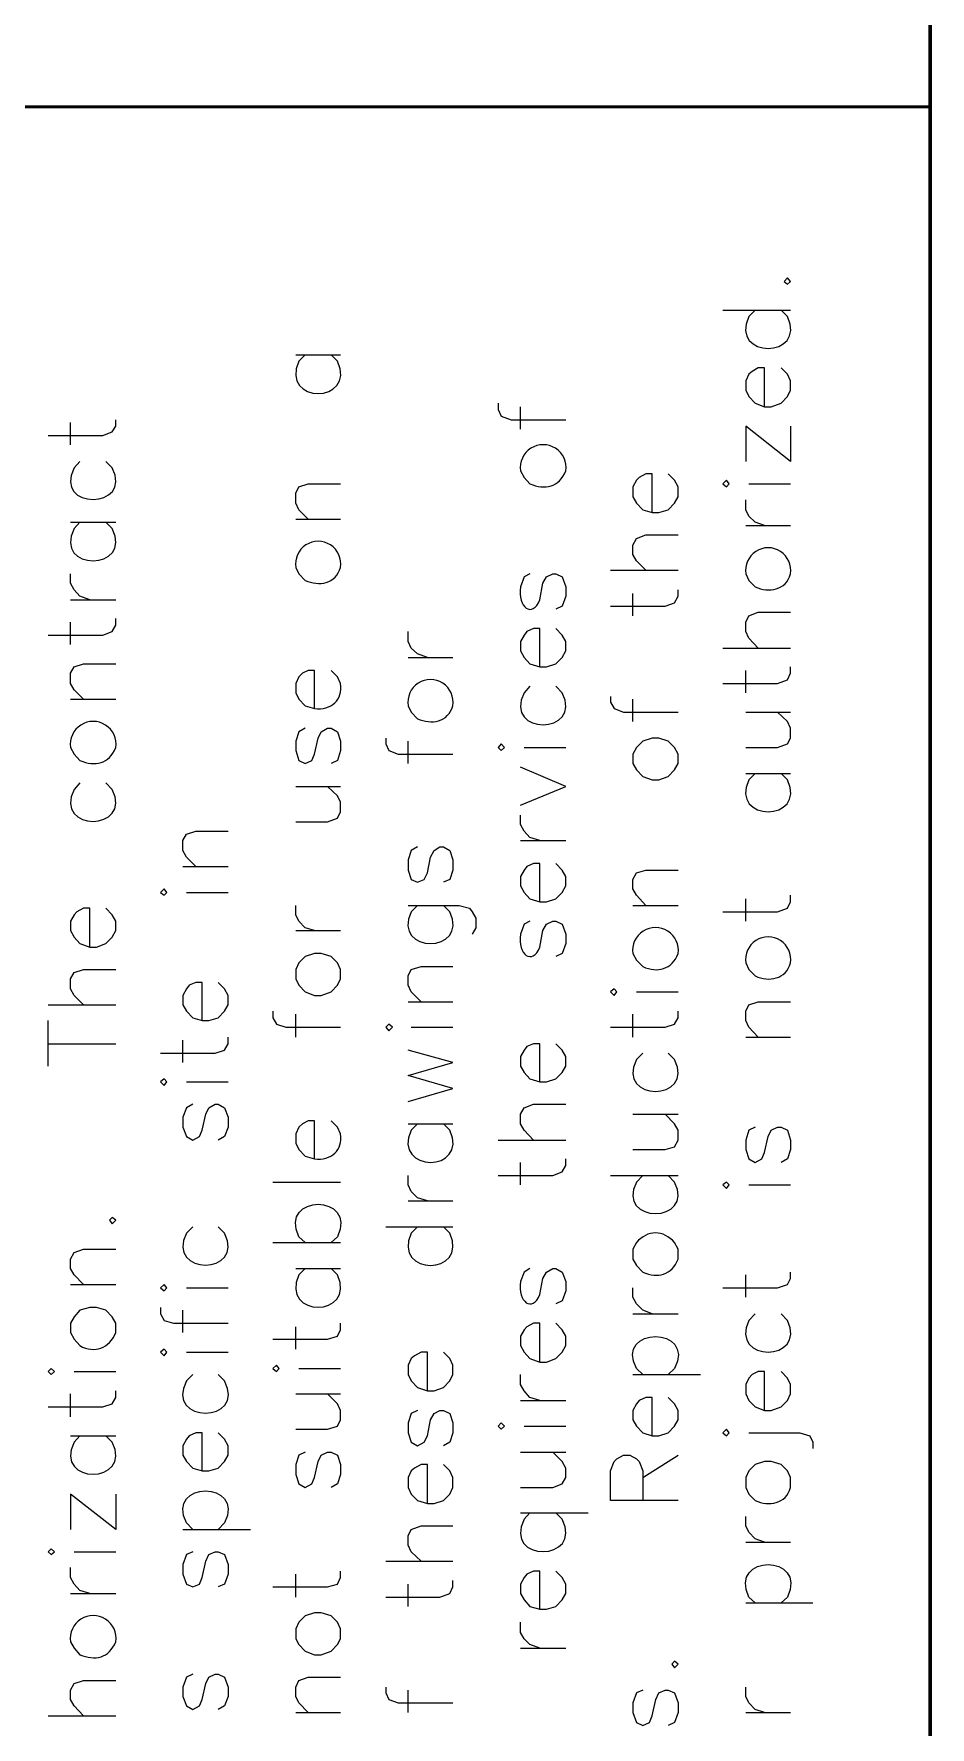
# Model space of a CAD drawing. Header units: inches. Extents: x 5 to 516, y -193 to 129.
# Drawn here: x 58.518 to 59.901, y -181.101 to -178.49 of the extents above; entities that cross this region are included whole.
import ezdxf

# ---------------------------------------------------------------- set-up
doc = ezdxf.new("R2010")
doc.units = ezdxf.units.IN
doc.header["$MEASUREMENT"] = 0
doc.layers.add('PDF7_Geometry', color=7, linetype='Continuous')

msp = doc.modelspace()

# ---------------------------------------------------------------- linework, layer by layer
at = {"layer": 'PDF7_Geometry', "lineweight": 60}
msp.add_lwpolyline([(59.9013316, -193.1846724), (59.9013316, -163.1857822), (14.901328, -163.1857822), (14.901328, -193.1846724)], dxfattribs=at)
at = {"layer": 'PDF7_Geometry', "lineweight": 50}
msp.add_lwpolyline([(57.2346648, -178.6024501), (59.9013316, -178.6024501)], dxfattribs=at)
at = {"layer": 'PDF7_Geometry', "lineweight": 15}
for points in [[(59.6757759, -178.8713394), (59.6813315, -178.8757838), (59.6857759, -178.8713394), (59.6813315, -178.8657838)], [(59.586887, -179.1880056), (59.5913314, -179.1835612), (59.586887, -179.1780056), (59.5813314, -179.1835612)], [(58.9513315, -179.5302275), (58.9513315, -179.4713386), (58.9413315, -179.4713386), (58.9324426, -179.4757831), (58.9268871, -179.4813386), (58.9224426, -179.4913386), (58.9224426, -179.5057831), (58.9268871, -179.5157831), (58.9368871, -179.5257831)], [(59.2391092, -179.5946727), (59.2446647, -179.5902283), (59.2391092, -179.5846727), (59.2346647, -179.5902283)], [(59.4424427, -179.614673), (59.4479983, -179.624673), (59.4579983, -179.634673), (59.4724427, -179.6402286), (59.4824427, -179.6402286), (59.4968872, -179.634673), (59.5068872, -179.624673), (59.5124428, -179.614673), (59.5124428, -179.6002286), (59.5068872, -179.5902286), (59.4968872, -179.5802286), (59.4824427, -179.5757841), (59.4724427, -179.5757841), (59.4579983, -179.5802286), (59.4479983, -179.5902286), (59.4424427, -179.6002286)], [(58.7191091, -179.818006), (58.7235536, -179.8135616), (58.7191091, -179.808006), (58.7135536, -179.8135616)], [(58.9224427, -179.9468942), (58.9268871, -179.9568942), (58.9368871, -179.9668942), (58.9513316, -179.9724498), (58.9613316, -179.9724498), (58.9768871, -179.9668942), (58.9868871, -179.9568942), (58.9913316, -179.9468942), (58.9913316, -179.9324498), (58.9868871, -179.9224498), (58.9768871, -179.9124498), (58.9613316, -179.9080053), (58.9513316, -179.9080053), (58.9368871, -179.9124498), (58.9268871, -179.9224498), (58.9224427, -179.9324498)], [(59.4135536, -179.9724499), (59.4179981, -179.9668943), (59.4135536, -179.9624498), (59.4079981, -179.9668943)], [(59.0657758, -180.0268943), (59.0713314, -180.0213388), (59.0657758, -180.0168943), (59.0613314, -180.0213388)], [(58.7191091, -180.1113388), (58.7235536, -180.1057832), (58.7191091, -180.1013387), (58.7135536, -180.1057832)], [(58.9513315, -180.224672), (58.9513315, -180.1657831), (58.9413315, -180.1657831), (58.9324426, -180.1702276), (58.9268871, -180.1757831), (58.9224426, -180.1857831), (58.9224426, -180.2002276), (58.9268871, -180.2102276), (58.9368871, -180.2202276)], [(59.586887, -180.270228), (59.5913314, -180.2646724), (59.586887, -180.260228), (59.5813314, -180.2646724)], [(58.6346647, -180.3191171), (58.6391092, -180.3246727), (58.6446647, -180.3191171), (58.6391092, -180.3146727)], [(58.7191091, -180.4280061), (58.7235536, -180.4235617), (58.7191091, -180.4180061), (58.7135536, -180.4235617)], [(58.7191091, -180.5280055), (58.7235536, -180.5224499), (58.7191091, -180.5180054), (58.7135536, -180.5224499)], [(58.5446647, -180.5568943), (58.5502202, -180.5524499), (58.5446647, -180.5480054), (58.5402202, -180.5524499)], [(58.8924425, -180.55245), (58.8968869, -180.5480056), (58.8924425, -180.54245), (58.8868869, -180.5480056)], [(59.2391092, -180.6413387), (59.2446647, -180.6368943), (59.2391092, -180.6313387), (59.2346647, -180.6368943)], [(59.586887, -180.6513394), (59.5913314, -180.646895), (59.586887, -180.6413394), (59.5813314, -180.646895)], [(58.5446647, -180.8346721), (58.5502202, -180.8302277), (58.5446647, -180.8257832), (58.5402202, -180.8302277)], [(58.9224427, -180.9646725), (58.9268871, -180.9735614), (58.9368871, -180.9835614), (58.9513316, -180.9891169), (58.9613316, -180.9891169), (58.9768871, -180.9835614), (58.9868871, -180.9735614), (58.9913316, -180.9646725), (58.9913316, -180.9491169), (58.9868871, -180.9391169), (58.9768871, -180.9291169), (58.9613316, -180.9246725), (58.9513316, -180.9246725), (58.9368871, -180.9291169), (58.9268871, -180.9391169), (58.9224427, -180.9491169)], [(59.5024426, -181.003562), (59.506887, -181.0091176), (59.5124426, -181.003562), (59.506887, -180.9991176)]]:
    msp.add_lwpolyline(points, close=True, dxfattribs=at)
for points in [[(59.5813316, -178.9157831), (59.6857761, -178.9157831)], [(59.6313316, -178.9157831), (59.6213316, -178.9257831)], [(59.6813316, -178.9257831), (59.6713316, -178.9157831)], [(58.9224427, -178.9846726), (58.9913316, -178.9846726)], [(58.9368871, -178.9846726), (58.9268871, -178.9946726)], [(58.9868871, -178.9946726), (58.9768871, -178.9846726)], [(59.645776, -179.0646728), (59.645776, -179.0046728), (59.635776, -179.0046728), (59.6268871, -179.0102283), (59.6213316, -179.0146728), (59.6168871, -179.0246728), (59.6168871, -179.0391172), (59.6213316, -179.0491172), (59.6313316, -179.0591172), (59.645776, -179.0646728), (59.655776, -179.0646728), (59.6713316, -179.0591172), (59.6813316, -179.0491172), (59.685776, -179.0391172), (59.685776, -179.0246728), (59.6813316, -179.0146728), (59.6713316, -179.0046728)], [(59.2346649, -179.0591174), (59.2346649, -179.0691174), (59.2391094, -179.0791174), (59.2546649, -179.084673), (59.3391094, -179.084673)], [(59.2691094, -179.0991169), (59.2691094, -179.0646725)], [(58.5402204, -179.1091165), (58.6246649, -179.1091165), (58.6391093, -179.103561), (58.6446649, -179.0946721), (58.6446649, -179.0846721)], [(58.5746649, -179.1235615), (58.5746649, -179.0891171)], [(59.6857761, -179.0946727), (59.6857761, -179.1491172), (59.6168872, -179.0946727), (59.6168872, -179.1491172)], [(58.5891093, -179.1491172), (58.5802204, -179.1591172)], [(58.6391093, -179.1591172), (58.6291093, -179.1491172)], [(59.4724427, -179.2280063), (59.4724427, -179.1680062), (59.4624427, -179.1680062), (59.4524427, -179.1735618), (59.4479982, -179.1780062), (59.4424427, -179.1880062), (59.4424427, -179.2035618), (59.4479982, -179.2135618), (59.4579982, -179.2235618), (59.4724427, -179.2280063), (59.4824427, -179.2280063), (59.4968871, -179.2235618), (59.5068871, -179.2135618), (59.5124427, -179.2035618), (59.5124427, -179.1880062), (59.5068871, -179.1780062), (59.4968871, -179.1680062)], [(58.9413314, -179.2380058), (58.9268869, -179.2235614), (58.9224425, -179.2135614), (58.9224425, -179.1980058), (58.9268869, -179.1880058), (58.9413314, -179.1835614), (58.9913314, -179.1835614)], [(59.6213314, -179.1835614), (59.6857759, -179.1835614)], [(59.645776, -179.2480054), (59.6313316, -179.2424499), (59.6213316, -179.233561), (59.6168871, -179.223561), (59.6168871, -179.2080054)], [(58.5746649, -179.2424501), (58.6446649, -179.2424501)], [(58.5891093, -179.2424501), (58.5802204, -179.2524501)], [(58.6391093, -179.2524501), (58.6291093, -179.2424501)], [(58.9224427, -179.2380058), (58.9913316, -179.2380058)], [(59.6168872, -179.2480054), (59.6857761, -179.2480054)], [(59.4624425, -179.3168949), (59.4479981, -179.3024505), (59.4424425, -179.2924505), (59.4424425, -179.278006), (59.4479981, -179.268006), (59.4624425, -179.2624505), (59.5124425, -179.2624505)], [(58.6046648, -179.3624498), (58.5891092, -179.3568942), (58.5802204, -179.3468942), (58.5746648, -179.3368942), (58.5746648, -179.3224498)], [(59.2835538, -179.3224503), (59.2746649, -179.3268947), (59.2691094, -179.3424503)], [(59.2991094, -179.3624503), (59.3035538, -179.3368947), (59.3091094, -179.3268947), (59.3191094, -179.3224503), (59.3235538, -179.3224503), (59.3335538, -179.3268947), (59.3391094, -179.3424503), (59.3391094, -179.3568947), (59.3335538, -179.3724503), (59.3235538, -179.3768947)], [(59.4079983, -179.3168949), (59.5124427, -179.3168949)], [(59.4079983, -179.3724505), (59.4924427, -179.3724505), (59.5068872, -179.3668949), (59.5124427, -179.3568949), (59.5124427, -179.3468949)], [(59.4424427, -179.3868943), (59.4424427, -179.3524499)], [(58.5746649, -179.3624498), (58.6446649, -179.3624498)], [(58.5402204, -179.4168943), (58.6246649, -179.4168943), (58.6391093, -179.4113387), (58.6446649, -179.4013387), (58.6446649, -179.3913387)], [(58.5746649, -179.4313392), (58.5746649, -179.3968948)], [(59.2991093, -179.4657834), (59.2991093, -179.4068945), (59.2891093, -179.4068945), (59.2791093, -179.411339), (59.2746649, -179.4168945), (59.2691093, -179.4268945), (59.2691093, -179.441339), (59.2746649, -179.451339), (59.2835537, -179.461339), (59.2991093, -179.4657834), (59.3091093, -179.4657834), (59.3235537, -179.461339), (59.3335537, -179.451339), (59.3391093, -179.441339), (59.3391093, -179.4268945), (59.3335537, -179.4168945), (59.3235537, -179.4068945)], [(59.6357759, -179.4368946), (59.6213314, -179.421339), (59.616887, -179.411339), (59.616887, -179.3968946), (59.6213314, -179.3868946), (59.6357759, -179.381339), (59.6857759, -179.381339)], [(59.1257759, -179.4513384), (59.1102204, -179.4457829), (59.1002204, -179.436894), (59.0957759, -179.426894), (59.0957759, -179.4113384)], [(59.095776, -179.4513384), (59.1646649, -179.4513384)], [(59.5813316, -179.4368946), (59.6857761, -179.4368946)], [(58.5946649, -179.5157836), (58.5802205, -179.5013392), (58.5746649, -179.4913392), (58.5746649, -179.4757836), (58.5802205, -179.4657836), (58.5946649, -179.4613392), (58.6446649, -179.4613392)], [(58.9913315, -179.4913386), (58.9868871, -179.4813386), (58.9768871, -179.4713386)], [(59.5813316, -179.4913391), (59.6657761, -179.4913391), (59.6813317, -179.4857835), (59.6857761, -179.4757835), (59.6857761, -179.4657835)], [(59.6168872, -179.5057841), (59.6168872, -179.4713396)], [(59.2835538, -179.4957833), (59.2746649, -179.5057833)], [(59.3335538, -179.5057833), (59.3235538, -179.4957833)], [(59.4079983, -179.5113394), (59.4079983, -179.5202283), (59.4135538, -179.5302283), (59.4279983, -179.5357838), (59.5124427, -179.5357838)], [(58.5746649, -179.5157836), (58.6446649, -179.5157836)], [(59.4424427, -179.5502278), (59.4424427, -179.5157834)], [(59.6168872, -179.5902273), (59.6657761, -179.5902273), (59.6813316, -179.5846718), (59.6857761, -179.5757829), (59.6857761, -179.5602273), (59.6813316, -179.5502273), (59.6657761, -179.5357829)], [(59.6168872, -179.535784), (59.6857761, -179.535784)], [(58.9368871, -179.5602274), (58.9268871, -179.565783), (58.9224426, -179.5802274), (58.9224426, -179.5946719), (58.9268871, -179.6102274), (58.9368871, -179.6146719), (58.9468871, -179.6102274), (58.9513315, -179.6002274), (58.9568871, -179.575783), (58.9613315, -179.565783), (58.9713315, -179.5602274), (58.9768871, -179.5602274), (58.9868871, -179.565783), (58.9913315, -179.5802274), (58.9913315, -179.5946719), (58.9868871, -179.6102274), (58.9768871, -179.6146719)], [(59.0613316, -179.5757835), (59.0613316, -179.5846724), (59.065776, -179.5946724), (59.0802205, -179.6002279), (59.1646649, -179.6002279)], [(59.095776, -179.614673), (59.095776, -179.5802286)], [(59.2746647, -179.5902273), (59.3391092, -179.5902273)], [(59.2691094, -179.6791171), (59.3391094, -179.6502282), (59.2691094, -179.6202282)], [(59.6168872, -179.630228), (59.6857761, -179.630228)], [(59.6313316, -179.630228), (59.6213316, -179.640228)], [(59.6813316, -179.640228), (59.6713316, -179.630228)], [(58.5891093, -179.644673), (58.5802204, -179.654673)], [(58.6391093, -179.654673), (58.6291093, -179.644673)], [(58.9224427, -179.7046728), (58.9713316, -179.7046728), (58.9868871, -179.6991172), (58.9913316, -179.6891172), (58.9913316, -179.6746728), (58.9868871, -179.6646728), (58.9713316, -179.6502283)], [(58.9224427, -179.6502283), (58.9913316, -179.6502283)], [(58.767998, -179.7735611), (58.7535536, -179.7591167), (58.747998, -179.7491167), (58.747998, -179.7335611), (58.7535536, -179.7235611), (58.767998, -179.7191167), (58.817998, -179.7191167)], [(59.2991093, -179.7335616), (59.2835537, -179.7291172), (59.2746649, -179.7191172), (59.2691093, -179.7091172), (59.2691093, -179.6946727)], [(59.1102205, -179.7435612), (59.1002205, -179.7491168), (59.095776, -179.7635612), (59.095776, -179.7791168), (59.1002205, -179.7935612), (59.1102205, -179.7980057), (59.1202205, -179.7935612), (59.125776, -179.7835612), (59.1302205, -179.7591168), (59.135776, -179.7491168), (59.1446649, -179.7435612), (59.1502205, -179.7435612), (59.1602205, -179.7491168), (59.1646649, -179.7635612), (59.1646649, -179.7791168), (59.1602205, -179.7935612), (59.1502205, -179.7980057)], [(59.2691094, -179.7335616), (59.3391094, -179.7335616)], [(59.2991093, -179.8280056), (59.2991093, -179.7691167), (59.2891093, -179.7691167), (59.2791093, -179.7735612), (59.2746649, -179.7791167), (59.2691093, -179.7891167), (59.2691093, -179.8035612), (59.2746649, -179.8135612), (59.2835537, -179.8235612), (59.2991093, -179.8280056), (59.3091093, -179.8280056), (59.3235537, -179.8235612), (59.3335537, -179.8135612), (59.3391093, -179.8035612), (59.3391093, -179.7891167), (59.3335537, -179.7791167), (59.3235537, -179.7691167)], [(58.7479982, -179.7735611), (58.8179983, -179.7735611)], [(59.4624425, -179.833561), (59.4479981, -179.8180054), (59.4424425, -179.8080054), (59.4424425, -179.7935609), (59.4479981, -179.7835609), (59.4624425, -179.7791165), (59.5124425, -179.7791165)], [(58.7535536, -179.8135618), (58.817998, -179.8135618)], [(59.5813316, -179.8435617), (59.6657761, -179.8435617), (59.6813317, -179.8380061), (59.6857761, -179.8280061), (59.6857761, -179.8180061)], [(59.6168872, -179.8580055), (59.6168872, -179.8235611)], [(58.6046648, -179.8980062), (58.6046648, -179.8380062), (58.5946648, -179.8380062), (58.5846648, -179.8435617), (58.5802204, -179.8480062), (58.5746648, -179.8580062), (58.5746648, -179.8724506), (58.5802204, -179.8824506), (58.5891092, -179.8924506), (58.6046648, -179.8980062), (58.6146648, -179.8980062), (58.6291092, -179.8924506), (58.6391092, -179.8824506), (58.6446648, -179.8724506), (58.6446648, -179.8580062), (58.6391092, -179.8480062), (58.6291092, -179.8380062)], [(58.9513315, -179.8724505), (58.9368871, -179.8680061), (58.9268871, -179.8580061), (58.9224426, -179.8480061), (58.9224426, -179.8335616)], [(59.095776, -179.833561), (59.1746649, -179.833561), (59.1902205, -179.8380054), (59.1946649, -179.843561), (59.2002205, -179.853561), (59.2002205, -179.8680054), (59.1946649, -179.8780054)], [(59.1102205, -179.833561), (59.1002205, -179.843561)], [(59.1602205, -179.843561), (59.1502205, -179.833561)], [(59.4424427, -179.833561), (59.5124428, -179.833561)], [(58.9224427, -179.8724505), (58.9913316, -179.8724505)], [(59.2835538, -179.8580055), (59.2746649, -179.86245), (59.2691094, -179.8780055)], [(59.2991094, -179.8980055), (59.3035538, -179.87245), (59.3091094, -179.86245), (59.3191094, -179.8580055), (59.3235538, -179.8580055), (59.3335538, -179.86245), (59.3391094, -179.8780055), (59.3391094, -179.89245), (59.3335538, -179.9080055), (59.3235538, -179.91245)], [(59.1157761, -179.9824506), (59.1002205, -179.966895), (59.0957761, -179.956895), (59.0957761, -179.9424506), (59.1002205, -179.9324506), (59.1157761, -179.9280061), (59.164665, -179.9280061)], [(58.5946649, -179.9868948), (58.5802205, -179.9724504), (58.5746649, -179.9624504), (58.5746649, -179.9468948), (58.5802205, -179.9368948), (58.5946649, -179.9324504), (58.6446649, -179.9324504)], [(58.7779982, -180.0113394), (58.7779982, -179.9524505), (58.7679982, -179.9524505), (58.7579982, -179.956895), (58.7535537, -179.9624505), (58.7479982, -179.9724505), (58.7479982, -179.986895), (58.7535537, -179.996895), (58.7635537, -180.006895), (58.7779982, -180.0113394), (58.7879982, -180.0113394), (58.8024426, -180.006895), (58.8124426, -179.996895), (58.8179982, -179.986895), (58.8179982, -179.9724505), (58.8124426, -179.9624505), (58.8024426, -179.9524505)], [(59.4479981, -179.9668945), (59.5124425, -179.9668945)], [(58.5402204, -179.9868948), (58.6446649, -179.9868948)], [(58.8868871, -179.9968944), (58.8868871, -180.0068944), (58.8924427, -180.0168944), (58.9068871, -180.0213389), (58.9913316, -180.0213389)], [(58.9224427, -180.0368951), (58.9224427, -180.0013395)], [(59.095776, -179.9824506), (59.1646649, -179.9824506)], [(59.4079983, -180.021339), (59.4924427, -180.021339), (59.5068872, -180.0168946), (59.5124427, -180.0068946), (59.5124427, -179.9968946)], [(59.4424427, -180.0368951), (59.4424427, -180.0013395)], [(59.6357759, -180.0368951), (59.6213314, -180.0213395), (59.616887, -180.0113395), (59.616887, -179.9968951), (59.6213314, -179.9868951), (59.6357759, -179.9824506), (59.6857759, -179.9824506)], [(58.5402204, -180.0813388), (58.5402204, -180.0113388)], [(59.1002203, -180.021339), (59.1646647, -180.021339)], [(58.5402204, -180.0468947), (58.6446649, -180.0468947)], [(58.7135538, -180.0613397), (58.7979982, -180.0613397), (58.8124427, -180.0568952), (58.8179982, -180.0468952), (58.8179982, -180.0368952)], [(58.7479982, -180.0757835), (58.7479982, -180.0413391)], [(59.095776, -180.1357833), (59.1646649, -180.1157833), (59.095776, -180.0957833), (59.1646649, -180.0757833), (59.095776, -180.0568944)], [(59.2991093, -180.1057834), (59.2991093, -180.0468945), (59.2891093, -180.0468945), (59.2791093, -180.051339), (59.2746649, -180.0568945), (59.2691093, -180.0668945), (59.2691093, -180.081339), (59.2746649, -180.091339), (59.2835537, -180.101339), (59.2991093, -180.1057834), (59.3091093, -180.1057834), (59.3235537, -180.101339), (59.3335537, -180.091339), (59.3391093, -180.081339), (59.3391093, -180.0668945), (59.3335537, -180.0568945), (59.3235537, -180.0468945)], [(59.6168872, -180.0368951), (59.6857761, -180.0368951)], [(59.4579982, -180.0613397), (59.4479982, -180.0713397)], [(59.5068871, -180.0713397), (59.4968871, -180.0613397)], [(58.7535536, -180.1057834), (58.817998, -180.1057834)], [(58.7635537, -180.1402276), (58.7535537, -180.1457832), (58.7479982, -180.1602276), (58.7479982, -180.1757832), (58.7535537, -180.1902276), (58.7635537, -180.1957832), (58.7735537, -180.1902276), (58.7779982, -180.1802276), (58.7835537, -180.1557832), (58.7879982, -180.1457832), (58.7979982, -180.1402276), (58.8024426, -180.1402276), (58.8124426, -180.1457832), (58.8179982, -180.1602276), (58.8179982, -180.1757832), (58.8124426, -180.1902276), (58.8024426, -180.1957832)], [(59.2891094, -180.1957832), (59.274665, -180.1802276), (59.2691094, -180.1702276), (59.2691094, -180.1557832), (59.274665, -180.1457832), (59.2891094, -180.1402276), (59.3391094, -180.1402276)], [(59.4424427, -180.2102281), (59.4924427, -180.2102281), (59.5068872, -180.2057837), (59.5124428, -180.1957837), (59.5124428, -180.1802281), (59.5068872, -180.1702281), (59.4924427, -180.1557837)], [(59.4424427, -180.1557837), (59.5124428, -180.1557837)], [(58.9913315, -180.1857831), (58.9868871, -180.1757831), (58.9768871, -180.1657831)], [(59.095776, -180.1702286), (59.1646649, -180.1702286)], [(59.1102205, -180.1702286), (59.1002205, -180.1802286)], [(59.1602205, -180.1802286), (59.1502205, -180.1702286)], [(59.6313316, -180.175784), (59.6213316, -180.1802284), (59.6168871, -180.195784), (59.6168871, -180.2102284), (59.6213316, -180.2246729), (59.6313316, -180.2302284), (59.6413316, -180.2246729), (59.645776, -180.2146729), (59.6513316, -180.1902284), (59.655776, -180.1802284), (59.665776, -180.175784), (59.6713316, -180.175784), (59.6813316, -180.1802284), (59.685776, -180.195784), (59.685776, -180.2102284), (59.6813316, -180.2246729), (59.6713316, -180.2302284)], [(59.2346649, -180.1957832), (59.3391094, -180.1957832)], [(59.2346649, -180.2502277), (59.3191094, -180.2502277), (59.3335538, -180.2446721), (59.3391094, -180.2346721), (59.3391094, -180.2246721)], [(59.2691094, -180.2646726), (59.2691094, -180.2302282)], [(58.8868871, -180.2602284), (58.9913316, -180.2602284)], [(59.1257759, -180.2891172), (59.1102204, -180.2846728), (59.1002204, -180.2746728), (59.0957759, -180.2646728), (59.0957759, -180.2502283)], [(59.4079983, -180.2502277), (59.5124427, -180.2502277)], [(59.4579982, -180.2502277), (59.4479982, -180.2602277)], [(59.5068871, -180.2602277), (59.4968871, -180.2502277)], [(59.6213314, -180.2646726), (59.6857759, -180.2646726)], [(59.095776, -180.2891172), (59.1646649, -180.2891172)], [(58.7635537, -180.3291167), (58.7535537, -180.3391167)], [(58.8124426, -180.3391167), (58.8024426, -180.3291167)], [(58.9368871, -180.3535613), (58.9268871, -180.3446724)], [(58.9868871, -180.3446724), (58.9768871, -180.3535613)], [(59.0613316, -180.3291167), (59.1646649, -180.3291167)], [(59.1102205, -180.3291167), (59.1002205, -180.3391167)], [(59.1602205, -180.3391167), (59.1502205, -180.3291167)], [(58.5946649, -180.4180054), (58.5802205, -180.403561), (58.5746649, -180.393561), (58.5746649, -180.3791165), (58.5802205, -180.3691165), (58.5946649, -180.3635609), (58.6446649, -180.3635609)], [(58.8868871, -180.3535613), (58.9913316, -180.3535613)], [(59.4479983, -180.3535614), (59.4424427, -180.3635614), (59.4424427, -180.379117), (59.4479983, -180.389117), (59.4579983, -180.399117)], [(59.5124428, -180.379117), (59.5124428, -180.3635614), (59.5068872, -180.3535614)], [(58.9224427, -180.3935608), (58.9913316, -180.3935608)], [(58.9368871, -180.3935608), (58.9268871, -180.4035608)], [(58.9868871, -180.4035608), (58.9768871, -180.3935608)], [(59.2835538, -180.3935608), (59.2746649, -180.3991164), (59.2691094, -180.4135608)], [(59.2991094, -180.4335608), (59.3035538, -180.4091164), (59.3091094, -180.3991164), (59.3191094, -180.3935608), (59.3235538, -180.3935608), (59.3335538, -180.3991164), (59.3391094, -180.4135608), (59.3391094, -180.4280053), (59.3335538, -180.4435608), (59.3235538, -180.4480053)], [(58.5746649, -180.4180054), (58.6446649, -180.4180054)], [(58.7535536, -180.4235607), (58.817998, -180.4235607)], [(59.4724427, -180.4635614), (59.4579982, -180.4580058), (59.4479982, -180.4480058), (59.4424427, -180.4380058), (59.4424427, -180.4235614)], [(59.5813316, -180.4235607), (59.6657761, -180.4235607), (59.6813317, -180.4180052), (59.6857761, -180.4091163), (59.6857761, -180.3991163)], [(59.6168872, -180.4380057), (59.6168872, -180.4035613)], [(58.6446649, -180.4924502), (58.6446649, -180.4780058), (58.6391093, -180.4680058), (58.6291093, -180.4580058), (58.6146649, -180.4535613), (58.6046649, -180.4535613), (58.5891093, -180.4580058), (58.5802204, -180.4680058), (58.5746649, -180.4780058), (58.5746649, -180.4924502), (58.5802204, -180.5024502), (58.5891093, -180.5124502)], [(58.7135538, -180.4535618), (58.7135538, -180.4635618), (58.7191093, -180.4735618), (58.7335538, -180.4780062), (58.8179982, -180.4780062)], [(58.7479982, -180.4924502), (58.7479982, -180.4580058)], [(59.4424427, -180.4635614), (59.5124428, -180.4635614)], [(59.6313316, -180.4635614), (59.6213316, -180.4735614)], [(59.6813316, -180.4735614), (59.6713316, -180.4635614)], [(58.8868871, -180.5024498), (58.9713316, -180.5024498), (58.9868872, -180.4980054), (58.9913316, -180.4880054), (58.9913316, -180.4780054)], [(58.9224427, -180.5180059), (58.9224427, -180.4835614)], [(59.2991093, -180.5380062), (59.2991093, -180.4780062), (59.2891093, -180.4780062), (59.2791093, -180.4835617), (59.2746649, -180.4880062), (59.2691093, -180.4980062), (59.2691093, -180.5124506), (59.2746649, -180.5224506), (59.2835537, -180.5324506), (59.2991093, -180.5380062), (59.3091093, -180.5380062), (59.3235537, -180.5324506), (59.3335537, -180.5224506), (59.3391093, -180.5124506), (59.3391093, -180.4980062), (59.3335537, -180.4880062), (59.3235537, -180.4780062)], [(58.7535536, -180.5224501), (58.817998, -180.5224501)], [(59.1257759, -180.5824499), (59.1257759, -180.5224499), (59.1157759, -180.5224499), (59.1057759, -180.5280055), (59.1002204, -180.5324499), (59.0957759, -180.5424499), (59.0957759, -180.5568944), (59.1002204, -180.5668944), (59.1102204, -180.5768944), (59.1257759, -180.5824499), (59.1357759, -180.5824499), (59.1502204, -180.5768944), (59.1602204, -180.5668944), (59.1646648, -180.5568944), (59.1646648, -180.5424499), (59.1602204, -180.5324499), (59.1502204, -180.5224499)], [(58.5802202, -180.55245), (58.6446647, -180.55245)], [(58.9268869, -180.5480058), (58.9913314, -180.5480058)], [(59.4579982, -180.5568943), (59.4479982, -180.5480054)], [(59.5068871, -180.5480054), (59.4968871, -180.5568943)], [(59.645776, -180.6124499), (59.645776, -180.5524499), (59.635776, -180.5524499), (59.6268871, -180.5568943), (59.6213316, -180.5624499), (59.6168871, -180.5724499), (59.6168871, -180.5868943), (59.6213316, -180.5968943), (59.6313316, -180.6068943), (59.645776, -180.6124499), (59.655776, -180.6124499), (59.6713316, -180.6068943), (59.6813316, -180.5968943), (59.685776, -180.5868943), (59.685776, -180.5724499), (59.6813316, -180.5624499), (59.6713316, -180.5524499)], [(58.7635537, -180.5568943), (58.7535537, -180.5668943)], [(58.8124426, -180.5668943), (58.8024426, -180.5568943)], [(59.2991093, -180.5968949), (59.2835537, -180.5924505), (59.2746649, -180.5824505), (59.2691093, -180.5724505), (59.2691093, -180.5568949)], [(59.4424427, -180.5568943), (59.5468872, -180.5568943)], [(58.5402204, -180.6068945), (58.6246649, -180.6068945), (58.6391093, -180.6024501), (58.6446649, -180.5924501), (58.6446649, -180.5824501)], [(58.5746649, -180.6224506), (58.5746649, -180.586895)], [(58.9224427, -180.6413387), (58.9713316, -180.6413387), (58.9868871, -180.6368943), (58.9913316, -180.6268943), (58.9913316, -180.6124498), (58.9868871, -180.6024498), (58.9713316, -180.5868943)], [(58.9224427, -180.5868953), (58.9913316, -180.5868953)], [(59.2691094, -180.5968949), (59.3391094, -180.5968949)], [(59.4724427, -180.6513394), (59.4724427, -180.5924505), (59.4624427, -180.5924505), (59.4524427, -180.596895), (59.4479982, -180.6024505), (59.4424427, -180.6124505), (59.4424427, -180.626895), (59.4479982, -180.636895), (59.4579982, -180.646895), (59.4724427, -180.6513394), (59.4824427, -180.6513394), (59.4968871, -180.646895), (59.5068871, -180.636895), (59.5124427, -180.626895), (59.5124427, -180.6124505), (59.5068871, -180.6024505), (59.4968871, -180.5924505)], [(59.1102205, -180.6124499), (59.1002205, -180.6168943), (59.095776, -180.6313387), (59.095776, -180.6468943), (59.1002205, -180.6613387), (59.1102205, -180.6668943), (59.1202205, -180.6613387), (59.125776, -180.6513387), (59.1302205, -180.6268943), (59.135776, -180.6168943), (59.1446649, -180.6124499), (59.1502205, -180.6124499), (59.1602205, -180.6168943), (59.1646649, -180.6313387), (59.1646649, -180.6468943), (59.1602205, -180.6613387), (59.1502205, -180.6668943)], [(58.5746649, -180.6513394), (58.6446649, -180.6513394)], [(58.5891093, -180.6513394), (58.5802204, -180.6613394)], [(58.6391093, -180.6613394), (58.6291093, -180.6513394)], [(58.7779982, -180.7057839), (58.7779982, -180.646895), (58.7679982, -180.646895), (58.7579982, -180.6513395), (58.7535537, -180.656895), (58.7479982, -180.666895), (58.7479982, -180.6813395), (58.7535537, -180.6913395), (58.7635537, -180.7013395), (58.7779982, -180.7057839), (58.7879982, -180.7057839), (58.8024426, -180.7013395), (58.8124426, -180.6913395), (58.8179982, -180.6813395), (58.8179982, -180.666895), (58.8124426, -180.656895), (58.8024426, -180.646895)], [(59.2746647, -180.6368944), (59.3391092, -180.6368944)], [(59.6213314, -180.6468952), (59.7002203, -180.6468952), (59.7157759, -180.6513396), (59.7202203, -180.6613396), (59.7202203, -180.6713396)], [(58.9368871, -180.6768951), (58.9268871, -180.6813395), (58.9224426, -180.695784), (58.9224426, -180.7113395), (58.9268871, -180.725784), (58.9368871, -180.7313395), (58.9468871, -180.725784), (58.9513315, -180.715784), (58.9568871, -180.6913395), (58.9613315, -180.6813395), (58.9713315, -180.6768951), (58.9768871, -180.6768951), (58.9868871, -180.6813395), (58.9913315, -180.695784), (58.9913315, -180.7113395), (58.9868871, -180.725784), (58.9768871, -180.7313395)], [(59.2691094, -180.7313396), (59.3191094, -180.7313396), (59.3335538, -180.725784), (59.3391094, -180.715784), (59.3391094, -180.7013396), (59.3335538, -180.6913396), (59.3191094, -180.6768951)], [(59.2691094, -180.6768951), (59.3391094, -180.6768951)], [(59.5124427, -180.7513388), (59.4079983, -180.7513388), (59.4079983, -180.7057832), (59.4135538, -180.6913388), (59.4179983, -180.6868943), (59.4279983, -180.6813388), (59.4379983, -180.6813388), (59.4479983, -180.6868943), (59.4524427, -180.6913388), (59.4579983, -180.7057832), (59.4579983, -180.7513388)], [(59.4579982, -180.7157835), (59.5124427, -180.6813391)], [(59.1257759, -180.7557842), (59.1257759, -180.6957841), (59.1157759, -180.6957841), (59.1057759, -180.7013397), (59.1002204, -180.7057841), (59.0957759, -180.7157841), (59.0957759, -180.7313397), (59.1002204, -180.7413397), (59.1102204, -180.7513397), (59.1257759, -180.7557842), (59.1357759, -180.7557842), (59.1502204, -180.7513397), (59.1602204, -180.7413397), (59.1646648, -180.7313397), (59.1646648, -180.7157841), (59.1602204, -180.7057841), (59.1502204, -180.6957841)], [(59.6857761, -180.7313396), (59.6857761, -180.715784), (59.6813316, -180.705784), (59.6713316, -180.695784), (59.6557761, -180.6913396), (59.6457761, -180.6913396), (59.6313316, -180.695784), (59.6213316, -180.705784), (59.6168872, -180.715784), (59.6168872, -180.7313396), (59.6213316, -180.7413396), (59.6313316, -180.7513396)], [(58.6446649, -180.7413392), (58.6446649, -180.7957837), (58.5746649, -180.7413392), (58.5746649, -180.7957837)], [(58.7635537, -180.7957837), (58.7535537, -180.7857837)], [(58.8124426, -180.7857837), (58.8024426, -180.7957837)], [(59.1157761, -180.8446728), (59.1002205, -180.8302284), (59.0957761, -180.8202284), (59.0957761, -180.8057839), (59.1002205, -180.7957839), (59.1157761, -180.7902284), (59.164665, -180.7902284)], [(59.2691094, -180.770228), (59.3735538, -180.770228)], [(59.2835538, -180.770228), (59.2746649, -180.780228)], [(59.3335538, -180.780228), (59.3235538, -180.770228)], [(59.645776, -180.815784), (59.6313316, -180.8102284), (59.6213316, -180.8002284), (59.6168871, -180.7902284), (59.6168871, -180.775784)], [(58.7479982, -180.7957837), (58.8524427, -180.7957837)], [(59.6168872, -180.815784), (59.6857761, -180.815784)], [(58.5802202, -180.8302278), (58.6446647, -180.8302278)], [(58.7635537, -180.8302278), (58.7535537, -180.8346723), (58.7479982, -180.8502278), (58.7479982, -180.8646723), (58.7535537, -180.8802278), (58.7635537, -180.8846723), (58.7735537, -180.8802278), (58.7779982, -180.8702278), (58.7835537, -180.8446723), (58.7879982, -180.8346723), (58.7979982, -180.8302278), (58.8024426, -180.8302278), (58.8124426, -180.8346723), (58.8179982, -180.8502278), (58.8179982, -180.8646723), (58.8124426, -180.8802278), (58.8024426, -180.8846723)], [(58.6046648, -180.8946731), (58.5891092, -180.8902286), (58.5802204, -180.8802286), (58.5746648, -180.8702286), (58.5746648, -180.854673)], [(58.8868871, -180.8846723), (58.9713316, -180.8846723), (58.9868872, -180.8802279), (58.9913316, -180.8702279), (58.9913316, -180.8602279)], [(58.9224427, -180.9002284), (58.9224427, -180.8646728)], [(59.0613316, -180.8446728), (59.1646649, -180.8446728)], [(59.2991093, -180.9191165), (59.2991093, -180.8602276), (59.2891093, -180.8602276), (59.2791093, -180.8646721), (59.2746649, -180.8702276), (59.2691093, -180.8802276), (59.2691093, -180.8946721), (59.2746649, -180.9046721), (59.2835537, -180.9146721), (59.2991093, -180.9191165), (59.3091093, -180.9191165), (59.3235537, -180.9146721), (59.3335537, -180.9046721), (59.3391093, -180.8946721), (59.3391093, -180.8802276), (59.3335537, -180.8702276), (59.3235537, -180.8602276)], [(58.5746649, -180.8946731), (58.6446649, -180.8946731)], [(59.0613316, -180.9002284), (59.1446649, -180.9002284), (59.1602205, -180.8946728), (59.1646649, -180.8846728), (59.1646649, -180.8746728)], [(59.095776, -180.9146722), (59.095776, -180.8802278)], [(59.6168872, -180.9091169), (59.7202205, -180.9091169)], [(59.6313316, -180.9091169), (59.6213316, -180.900228)], [(59.6813316, -180.900228), (59.6713316, -180.9091169)], [(59.2991093, -180.9791163), (59.2835537, -180.9735608), (59.2746649, -180.9646719), (59.2691093, -180.9546719), (59.2691093, -180.9391163)], [(59.2691094, -180.9791163), (59.3391094, -180.9791163)], [(58.7635537, -181.019117), (58.7535537, -181.0235614), (58.7479982, -181.039117), (58.7479982, -181.0535614), (58.7535537, -181.0680059), (58.7635537, -181.0735614), (58.7735537, -181.0680059), (58.7779982, -181.0580059), (58.7835537, -181.0335614), (58.7879982, -181.0235614), (58.7979982, -181.019117), (58.8024426, -181.019117), (58.8124426, -181.0235614), (58.8179982, -181.039117), (58.8179982, -181.0535614), (58.8124426, -181.0680059), (58.8024426, -181.0735614)], [(58.9413314, -181.0780057), (58.9268869, -181.0635613), (58.9224425, -181.0535613), (58.9224425, -181.0391168), (58.9268869, -181.0291168), (58.9413314, -181.0235613), (58.9913314, -181.0235613)], [(58.5946649, -181.0835611), (58.5802205, -181.0680055), (58.5746649, -181.0580055), (58.5746649, -181.043561), (58.5802205, -181.033561), (58.5946649, -181.0291166), (58.6446649, -181.0291166)], [(59.0613316, -181.0391173), (59.0613316, -181.0480062), (59.065776, -181.0580062), (59.0802205, -181.0635617), (59.1646649, -181.0635617)], [(59.095776, -181.0780057), (59.095776, -181.0435613)], [(59.4579982, -181.0435615), (59.4479982, -181.048006), (59.4424427, -181.0635615), (59.4424427, -181.078006), (59.4479982, -181.0935615), (59.4579982, -181.098006), (59.4679982, -181.0935615), (59.4724427, -181.0835615), (59.4779982, -181.058006), (59.4824427, -181.048006), (59.4924427, -181.0435615), (59.4968871, -181.0435615), (59.5068871, -181.048006), (59.5124427, -181.0635615), (59.5124427, -181.078006), (59.5068871, -181.0935615), (59.4968871, -181.098006)], [(59.645776, -181.0780057), (59.6313316, -181.0735613), (59.6213316, -181.0635613), (59.6168871, -181.0535613), (59.6168871, -181.0391168)], [(58.5402204, -181.0835611), (58.6446649, -181.0835611)], [(58.9224427, -181.0780057), (58.9913316, -181.0780057)], [(59.6168872, -181.0780057), (59.6857761, -181.0780057)]]:
    msp.add_lwpolyline(points, dxfattribs=at)
for points in [[(59.3391094, -179.163561, 1.153009687), (59.2691094, -179.163561), (59.2746649, -179.173561), (59.2835538, -179.183561)], [(58.9913316, -179.3124495, 1.169547598), (58.9224427, -179.3124495), (58.9268871, -179.3224495), (58.9368871, -179.3324495)], [(59.6857761, -179.3224503, 1.169547598), (59.6168872, -179.3224503), (59.6213316, -179.3324503), (59.6313316, -179.3424503)], [(59.1646649, -179.5257832, 1.174214095), (59.095776, -179.5257832), (59.1002205, -179.5357832), (59.1102205, -179.5457832)], [(58.6446649, -179.5902273, 1.153009687), (58.5746649, -179.5902273), (58.5802204, -179.6002273), (58.5891093, -179.6102273)], [(59.5124428, -179.9080058, 1.153009687), (59.4424427, -179.9080058), (59.4479983, -179.9180058), (59.4579983, -179.9280058)], [(59.6857761, -179.9224508, 1.169547598), (59.6168872, -179.9224508), (59.6213316, -179.9324508), (59.6313316, -179.9424508)], [(58.6446649, -180.9691167, 1.153009687), (58.5746649, -180.9691167), (58.5802204, -180.9791167), (58.5891093, -180.9891167)]]:
    msp.add_lwpolyline(points, format="xyb", dxfattribs=at)
for points in [[(59.6213316, -178.9257831), (59.5911649, -178.991098), (59.7114797, -178.9909869), (59.6813316, -178.9257831)], [(58.9268871, -178.9946726), (58.8971649, -179.0609134), (59.0165908, -179.0607467), (58.9868871, -178.9946726)], [(58.5802204, -179.1591172), (58.5464241, -179.2241172), (58.6727019, -179.2235246), (58.6391093, -179.1591172)], [(59.2835538, -179.183561), (59.3071649, -179.1932092), (59.3285538, -179.1890796), (59.3391094, -179.163561)], [(58.5802204, -179.2524501), (58.5465908, -179.3192834), (58.6725723, -179.3184872), (58.6391093, -179.2524501)], [(58.9368871, -179.3324495), (58.9574982, -179.3422829), (58.984813, -179.3375236), (58.9913316, -179.3124495)], [(59.6313316, -179.3424503), (59.6519427, -179.3522836), (59.6792575, -179.3475243), (59.6857761, -179.3224503)], [(59.2691094, -179.3424503), (59.264239, -179.374228), (59.2876464, -179.391154), (59.2991094, -179.3624503)], [(58.9513315, -179.5302275), (58.9764056, -179.533209), (58.9957204, -179.5168571), (58.9913315, -179.4913386)], [(59.2746649, -179.5057833), (59.2422205, -179.57195), (59.3657946, -179.5712093), (59.3335538, -179.5057833)], [(59.1102205, -179.5457832), (59.1315723, -179.5553203), (59.1574983, -179.5513573), (59.1646649, -179.5257832)], [(58.5891093, -179.6102273), (58.6127204, -179.6198755), (58.6341093, -179.6157458), (58.6446649, -179.5902273)], [(59.6213316, -179.640228), (59.5911649, -179.7055428), (59.7114797, -179.7054317), (59.6813316, -179.640228)], [(58.5802204, -179.654673), (58.547776, -179.7208396), (58.6713501, -179.7200989), (58.6391093, -179.654673)], [(59.1002205, -179.843561), (59.0700723, -179.9087647), (59.1903871, -179.9088758), (59.1602205, -179.843561)], [(59.2691094, -179.8780055), (59.264239, -179.9097833), (59.2876464, -179.9267092), (59.2991094, -179.8980055)], [(59.4579983, -179.9280058), (59.4808316, -179.9381354), (59.5024613, -179.9326169), (59.5124428, -179.9080058)], [(59.6313316, -179.9424508), (59.6519427, -179.9522841), (59.6792575, -179.9475248), (59.6857761, -179.9224508)], [(59.4479982, -180.0713397), (59.4153871, -180.1368582), (59.5394982, -180.1368767), (59.5068871, -180.0713397)], [(58.9513315, -180.224672), (58.9764056, -180.2276535), (58.9957204, -180.2113016), (58.9913315, -180.1857831)], [(59.1002205, -180.1802286), (59.0705167, -180.2463027), (59.1899427, -180.2464694), (59.1602205, -180.1802286)], [(59.4479982, -180.2602277), (59.414813, -180.3249314), (59.5400538, -180.3249499), (59.5068871, -180.2602277)], [(58.9268871, -180.3446724), (58.8962019, -180.2778391), (59.0175723, -180.2779502), (58.9868871, -180.3446724)], [(58.7535537, -180.3391167), (58.7209426, -180.4046353), (58.8450537, -180.4046538), (58.8124426, -180.3391167)], [(59.1002205, -180.3391167), (59.0709056, -180.4052464), (59.1895538, -180.405413), (59.1602205, -180.3391167)], [(59.5068872, -180.3535614), (59.4901465, -180.3338021), (59.464739, -180.3338021), (59.4479983, -180.3535614)], [(59.4579983, -180.399117), (59.4808316, -180.4092466), (59.5024613, -180.4037281), (59.5124428, -180.379117)], [(58.9268871, -180.4035608), (58.8975538, -180.4698571), (59.0162019, -180.4696905), (58.9868871, -180.4035608)], [(59.2691094, -180.4135608), (59.264239, -180.4453386), (59.2876464, -180.4622645), (59.2991094, -180.4335608)], [(59.6213316, -180.4735614), (59.5911649, -180.5388762), (59.7114797, -180.5387651), (59.6813316, -180.4735614)], [(58.5891093, -180.5124502), (58.6119241, -180.5254132), (58.6346279, -180.5163206), (58.6446649, -180.4924502)], [(59.4479982, -180.5480054), (59.4140167, -180.4818943), (59.5408501, -180.4818943), (59.5068871, -180.5480054)], [(58.7535537, -180.5668943), (58.7195722, -180.6330054), (58.8464056, -180.6330054), (58.8124426, -180.5668943)], [(58.5802204, -180.6613394), (58.5477575, -180.7276542), (58.6714427, -180.7267654), (58.6391093, -180.6613394)], [(58.7535537, -180.7857837), (58.7209426, -180.7202651), (58.8450537, -180.7202466), (58.8124426, -180.7857837)], [(59.6313316, -180.7513396), (59.6519427, -180.7611729), (59.6792575, -180.7564136), (59.6857761, -180.7313396)], [(59.2746649, -180.780228), (59.2410353, -180.8470613), (59.3670168, -180.8462651), (59.3335538, -180.780228)], [(59.6213316, -180.900228), (59.5906464, -180.8333947), (59.7120168, -180.8335058), (59.6813316, -180.900228)], [(58.5891093, -180.9891167), (58.6127204, -180.9987649), (58.6341093, -180.9946353), (58.6446649, -180.9691167)]]:
    msp.add_open_spline(points, degree=3, dxfattribs=at)

doc.saveas('drawing.dxf')
